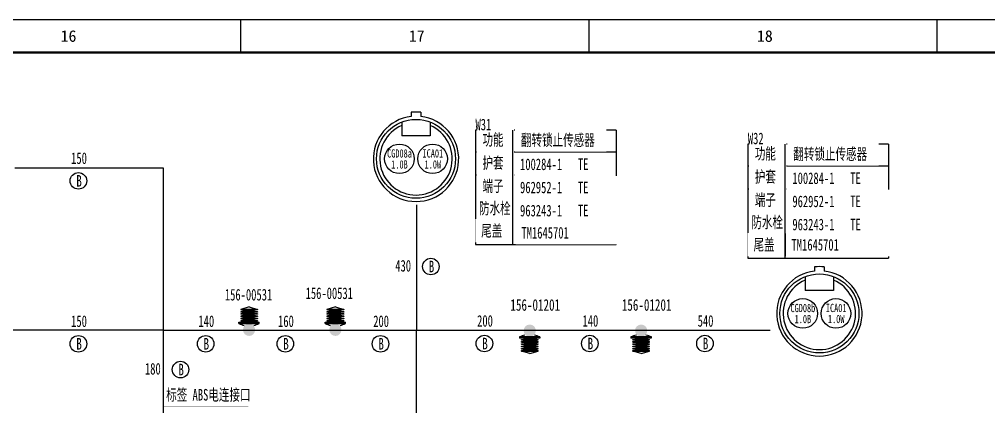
# Model space of a CAD drawing. Header units: millimetres. Extents: x 3853 to 7217, y 3585 to 4426.
# Drawn here: x 5468.1 to 5760.7, y 4308.9 to 4425.9 of the extents above; entities that cross this region are included whole.
import ezdxf

# ---------------------------------------------------------------- set-up
doc = ezdxf.new("R2010")
doc.units = ezdxf.units.MM
doc.layers.get('0').update_dxf_attribs({"lineweight": 25})
doc.layers.add('_0', color=7, linetype='Continuous', lineweight=25)
doc.layers.add('图框层', color=7, linetype='Continuous', lineweight=25)
doc.styles.get("Standard").update_dxf_attribs({"font": ''})
doc.styles.add('仿宋体', font='', dxfattribs={"width": 0.7, "height": 3.5})
doc.styles.add('标准', font='', dxfattribs={"width": 0.667})
doc.styles.get('Standard').set_extended_font_data('SimSun')
doc.styles.get('仿宋体').set_extended_font_data('SimSun')
doc.styles.get('标准').set_extended_font_data('SimSun')

# ---------------------------------------------------------------- blocks, each defined once
blk = doc.blocks.new('ZwmFrameMain_A0X4^_^分区图框^_^landscape')
at = {"color": 3}
for p, q in [((1657, 831), (1657, 821)), ((1762.13, 831), (1762.13, 821)), ((1867.25, 831), (1867.25, 821))]:
    blk.add_line(p, q, dxfattribs=at)
at = {"lineweight": 50}
blk.add_line((0, 821), (3329, 821), dxfattribs=at)
at = {"layer": '图框层', "color": 1}
blk.add_line((-25, 831), (3339, 831), dxfattribs=at)
at = {"color": 3, "char_height": 3.5, "attachment_point": 1}
for s, insert in [('16', (1602.65, 827.71)), ('17', (1707.78, 827.71)), ('18', (1812.9, 827.71))]:
    blk.add_mtext_dynamic_manual_height_columns(s, width=5.7094, gutter_width=1, heights=[0], dxfattribs=dict(at, insert=insert))

msp = doc.modelspace()

# ---------------------------------------------------------------- hatches: boundary and pattern name
h = msp.add_hatch(color=0)
h.dxf.hatch_style = 1
edge = h.paths.add_edge_path()
edge.add_arc((5622.2, 4331.85), 1.84, 180, 540)
h = msp.add_hatch(color=0)
h.dxf.hatch_style = 1
edge = h.paths.add_edge_path()
edge.add_arc((5655.84, 4331.85), 1.84, 180, 540)
at = {"layer": '_0'}
h = msp.add_hatch(color=0, dxfattribs=at)
h.dxf.hatch_style = 1
edge = h.paths.add_edge_path()
edge.add_arc((5537.45, 4332.08), 1.84, 360, 720)
h = msp.add_hatch(color=0, dxfattribs=at)
h.dxf.hatch_style = 1
edge = h.paths.add_edge_path()
edge.add_arc((5563.51, 4332.08), 1.84, 360, 720)

# ---------------------------------------------------------------- linework, layer by layer
at = {"color": 0}
for p, q in [((5625.27, 4329.95), (5619.12, 4329.95)), ((5619.12, 4329.95), (5619.12, 4329.55)), ((5625.27, 4329.55), (5619.12, 4329.55)), ((5619.67, 4329.18), (5624.73, 4329.18)), ((5619.67, 4329.08), (5619.67, 4329.18)), ((5619.67, 4329.08), (5620.98, 4329.08)), ((5620.95, 4328.69), (5619.67, 4329.08)), ((5619.67, 4328.52), (5624.73, 4328.52)), ((5619.67, 4328.4), (5619.67, 4328.52)), ((5619.67, 4328.4), (5620.98, 4328.4)), ((5620.95, 4328.01), (5619.67, 4328.4)), ((5620.95, 4329.29), (5620.11, 4329.55)), ((5620.95, 4329.29), (5623.44, 4329.29)), ((5620.95, 4329.18), (5620.95, 4329.29)), ((5620.95, 4328.69), (5623.44, 4328.69)), ((5620.95, 4328.52), (5620.95, 4328.69)), ((5620.98, 4329.08), (5624.73, 4329.08)), ((5620.98, 4328.4), (5624.73, 4328.4)), ((5623.44, 4329.29), (5624.29, 4329.55)), ((5623.44, 4329.18), (5623.44, 4329.29)), ((5623.44, 4328.69), (5624.73, 4329.08)), ((5623.44, 4328.52), (5623.44, 4328.69)), ((5623.44, 4328.01), (5624.73, 4328.4)), ((5624.73, 4329.08), (5624.73, 4329.18)), ((5624.73, 4328.4), (5624.73, 4328.52)), ((5625.27, 4329.95), (5625.27, 4329.55)), ((5658.91, 4329.95), (5652.77, 4329.95)), ((5652.77, 4329.95), (5652.77, 4329.55)), ((5658.91, 4329.55), (5652.77, 4329.55)), ((5653.31, 4329.18), (5658.37, 4329.18)), ((5653.31, 4329.08), (5653.31, 4329.18)), ((5653.31, 4329.08), (5654.63, 4329.08)), ((5654.6, 4328.69), (5653.31, 4329.08)), ((5653.31, 4328.52), (5658.37, 4328.52)), ((5653.31, 4328.4), (5653.31, 4328.52)), ((5653.31, 4328.4), (5654.63, 4328.4)), ((5654.6, 4328.01), (5653.31, 4328.4)), ((5654.6, 4329.29), (5653.75, 4329.55)), ((5654.6, 4329.29), (5657.08, 4329.29)), ((5654.6, 4329.18), (5654.6, 4329.29)), ((5654.6, 4328.69), (5657.08, 4328.69)), ((5654.6, 4328.52), (5654.6, 4328.69)), ((5654.63, 4329.08), (5658.37, 4329.08)), ((5654.63, 4328.4), (5658.37, 4328.4)), ((5657.08, 4329.29), (5657.93, 4329.55)), ((5657.08, 4329.18), (5657.08, 4329.29)), ((5657.08, 4328.69), (5658.37, 4329.08)), ((5657.08, 4328.52), (5657.08, 4328.69)), ((5657.08, 4328.01), (5658.37, 4328.4)), ((5658.37, 4329.08), (5658.37, 4329.18)), ((5658.37, 4328.4), (5658.37, 4328.52)), ((5658.91, 4329.95), (5658.91, 4329.55)), ((5619.67, 4327.84), (5624.73, 4327.84)), ((5619.67, 4327.72), (5619.67, 4327.84)), ((5619.67, 4327.72), (5620.98, 4327.72)), ((5620.95, 4327.33), (5619.67, 4327.72)), ((5619.67, 4327.16), (5624.73, 4327.16)), ((5619.67, 4327.04), (5619.67, 4327.16)), ((5619.67, 4327.04), (5620.98, 4327.04)), ((5620.95, 4326.65), (5619.67, 4327.04)), ((5619.67, 4326.48), (5624.73, 4326.48)), ((5619.67, 4326.36), (5619.67, 4326.48)), ((5619.67, 4326.36), (5620.98, 4326.36)), ((5620.95, 4325.97), (5619.67, 4326.36)), ((5619.67, 4325.8), (5624.73, 4325.8)), ((5619.67, 4325.68), (5619.67, 4325.8)), ((5622.2, 4324.92), (5619.67, 4325.68)), ((5619.67, 4325.68), (5620.98, 4325.68)), ((5620.95, 4328.01), (5623.44, 4328.01)), ((5620.95, 4327.84), (5620.95, 4328.01)), ((5620.95, 4327.33), (5623.44, 4327.33)), ((5620.95, 4327.16), (5620.95, 4327.33)), ((5620.95, 4326.65), (5623.44, 4326.65)), ((5620.95, 4326.48), (5620.95, 4326.65)), ((5620.95, 4325.97), (5623.44, 4325.97)), ((5620.95, 4325.8), (5620.95, 4325.97)), ((5620.98, 4327.72), (5624.73, 4327.72)), ((5620.98, 4327.04), (5624.73, 4327.04)), ((5620.98, 4326.36), (5624.73, 4326.36)), ((5620.98, 4325.68), (5624.73, 4325.68)), ((5622.2, 4324.92), (5624.73, 4325.68)), ((5623.44, 4327.84), (5623.44, 4328.01)), ((5623.44, 4327.33), (5624.73, 4327.72)), ((5623.44, 4327.16), (5623.44, 4327.33)), ((5623.44, 4326.65), (5624.73, 4327.04)), ((5623.44, 4326.48), (5623.44, 4326.65)), ((5623.44, 4325.97), (5624.73, 4326.36)), ((5623.44, 4325.8), (5623.44, 4325.97)), ((5624.73, 4327.72), (5624.73, 4327.84)), ((5624.73, 4327.04), (5624.73, 4327.16)), ((5624.73, 4326.36), (5624.73, 4326.48)), ((5624.73, 4325.68), (5624.73, 4325.8)), ((5653.31, 4327.84), (5658.37, 4327.84)), ((5653.31, 4327.72), (5653.31, 4327.84)), ((5653.31, 4327.72), (5654.63, 4327.72)), ((5654.6, 4327.33), (5653.31, 4327.72)), ((5653.31, 4327.16), (5658.37, 4327.16)), ((5653.31, 4327.04), (5653.31, 4327.16)), ((5653.31, 4327.04), (5654.63, 4327.04)), ((5654.6, 4326.65), (5653.31, 4327.04)), ((5653.31, 4326.48), (5658.37, 4326.48)), ((5653.31, 4326.36), (5653.31, 4326.48)), ((5653.31, 4326.36), (5654.63, 4326.36)), ((5654.6, 4325.97), (5653.31, 4326.36)), ((5653.31, 4325.8), (5658.37, 4325.8)), ((5653.31, 4325.68), (5653.31, 4325.8)), ((5655.84, 4324.92), (5653.31, 4325.68)), ((5653.31, 4325.68), (5654.63, 4325.68)), ((5654.6, 4328.01), (5657.08, 4328.01)), ((5654.6, 4327.84), (5654.6, 4328.01)), ((5654.6, 4327.33), (5657.08, 4327.33)), ((5654.6, 4327.16), (5654.6, 4327.33)), ((5654.6, 4326.65), (5657.08, 4326.65)), ((5654.6, 4326.48), (5654.6, 4326.65)), ((5654.6, 4325.97), (5657.08, 4325.97)), ((5654.6, 4325.8), (5654.6, 4325.97)), ((5654.63, 4327.72), (5658.37, 4327.72)), ((5654.63, 4327.04), (5658.37, 4327.04)), ((5654.63, 4326.36), (5658.37, 4326.36)), ((5654.63, 4325.68), (5658.37, 4325.68)), ((5655.84, 4324.92), (5658.37, 4325.68)), ((5657.08, 4327.84), (5657.08, 4328.01)), ((5657.08, 4327.33), (5658.37, 4327.72)), ((5657.08, 4327.16), (5657.08, 4327.33)), ((5657.08, 4326.65), (5658.37, 4327.04)), ((5657.08, 4326.48), (5657.08, 4326.65)), ((5657.08, 4325.97), (5658.37, 4326.36)), ((5657.08, 4325.8), (5657.08, 4325.97)), ((5658.37, 4327.72), (5658.37, 4327.84)), ((5658.37, 4327.04), (5658.37, 4327.16)), ((5658.37, 4326.36), (5658.37, 4326.48)), ((5658.37, 4325.68), (5658.37, 4325.8))]:
    msp.add_line(p, q, dxfattribs=at)
for centre, start, end in [((5622.2, 4323.4), 101.537, 115.1507), ((5622.2, 4323.4), 64.8493, 78.463), ((5655.84, 4323.4), 101.537, 115.1507), ((5655.84, 4323.4), 64.8493, 78.463)]:
    msp.add_arc(centre, 7.23, start, end, dxfattribs=at)
at = {"layer": '_0', "color": 0, "linetype": 'ByBlock', "lineweight": -3}
for p, q in [((5586.43, 4397.84), (5586.43, 4396.58)), ((5589.29, 4397.84), (5589.29, 4396.58)), ((5583.57, 4394.89), (5583.57, 4390.73)), ((5592.16, 4394.89), (5592.16, 4390.73)), ((5592.16, 4390.73), (5583.57, 4390.73)), ((5648.34, 4392.4), (5605.82, 4392.4)), ((5730.57, 4388.2), (5688.05, 4388.2)), ((5605.81, 4378.9), (5648.34, 4378.9)), ((5688.04, 4374.7), (5730.57, 4374.7)), ((5587.98, 4369.82), (5587.98, 4331.95)), ((5605.82, 4371.9), (5648.34, 4371.9)), ((5605.82, 4371.9), (5648.34, 4371.9)), ((5688.05, 4367.7), (5730.57, 4367.7)), ((5688.05, 4367.7), (5730.57, 4367.7)), ((5605.82, 4364.9), (5648.34, 4364.91)), ((5688.05, 4360.7), (5730.57, 4360.71)), ((5605.82, 4357.91), (5648.34, 4357.92)), ((5688.05, 4353.71), (5730.57, 4353.72)), ((5708.22, 4351.11), (5708.22, 4349.85)), ((5711.09, 4351.11), (5711.09, 4349.85)), ((5705.36, 4348.17), (5705.36, 4344.01)), ((5713.95, 4348.17), (5713.95, 4344.01)), ((5713.95, 4344.01), (5705.36, 4344.01)), ((5511.57, 4331.95), (5624.33, 4331.95)), ((5587.98, 4105.01), (5587.98, 4331.95))]:
    msp.add_line(p, q, dxfattribs=at)
at = {"layer": '_0', "color": 0}
for p, q in [((5605.82, 4385.9), (5648.34, 4385.89)), ((5688.05, 4381.7), (5730.57, 4381.68)), ((5537.45, 4339.01), (5534.92, 4338.24)), ((5538.67, 4338.24), (5534.92, 4338.24)), ((5534.92, 4338.24), (5534.92, 4338.13)), ((5539.99, 4338.13), (5534.92, 4338.13)), ((5536.21, 4337.95), (5534.92, 4337.57)), ((5538.67, 4337.57), (5534.92, 4337.57)), ((5534.92, 4337.57), (5534.92, 4337.45)), ((5539.99, 4337.45), (5534.92, 4337.45)), ((5536.21, 4337.27), (5534.92, 4336.89)), ((5536.21, 4338.13), (5536.21, 4337.95)), ((5538.7, 4337.95), (5536.21, 4337.95)), ((5536.21, 4337.45), (5536.21, 4337.27)), ((5538.7, 4337.27), (5536.21, 4337.27)), ((5537.45, 4339.01), (5539.99, 4338.24)), ((5539.99, 4338.24), (5538.67, 4338.24)), ((5539.99, 4337.57), (5538.67, 4337.57)), ((5538.7, 4338.13), (5538.7, 4337.95)), ((5538.7, 4337.95), (5539.99, 4337.57)), ((5538.7, 4337.45), (5538.7, 4337.27)), ((5538.7, 4337.27), (5539.99, 4336.89)), ((5539.99, 4338.24), (5539.99, 4338.13)), ((5539.99, 4337.57), (5539.99, 4337.45)), ((5563.51, 4339.01), (5560.98, 4338.24)), ((5564.73, 4338.24), (5560.98, 4338.24)), ((5560.98, 4338.24), (5560.98, 4338.13)), ((5566.04, 4338.13), (5560.98, 4338.13)), ((5562.27, 4337.95), (5560.98, 4337.57)), ((5564.73, 4337.57), (5560.98, 4337.57)), ((5560.98, 4337.57), (5560.98, 4337.45)), ((5566.04, 4337.45), (5560.98, 4337.45)), ((5562.27, 4337.27), (5560.98, 4336.89)), ((5562.27, 4338.13), (5562.27, 4337.95)), ((5564.76, 4337.95), (5562.27, 4337.95)), ((5562.27, 4337.45), (5562.27, 4337.27)), ((5564.76, 4337.27), (5562.27, 4337.27)), ((5563.51, 4339.01), (5566.04, 4338.24)), ((5566.04, 4338.24), (5564.73, 4338.24)), ((5566.04, 4337.57), (5564.73, 4337.57)), ((5564.76, 4338.13), (5564.76, 4337.95)), ((5564.76, 4337.95), (5566.04, 4337.57)), ((5564.76, 4337.45), (5564.76, 4337.27)), ((5564.76, 4337.27), (5566.04, 4336.89)), ((5566.04, 4338.24), (5566.04, 4338.13)), ((5566.04, 4337.57), (5566.04, 4337.45)), ((5534.38, 4333.98), (5534.38, 4334.38)), ((5534.38, 4334.38), (5540.53, 4334.38)), ((5538.67, 4336.89), (5534.92, 4336.89)), ((5534.92, 4336.89), (5534.92, 4336.77)), ((5539.99, 4336.77), (5534.92, 4336.77)), ((5536.21, 4336.59), (5534.92, 4336.21)), ((5538.67, 4336.21), (5534.92, 4336.21)), ((5534.92, 4336.21), (5534.92, 4336.09)), ((5539.99, 4336.09), (5534.92, 4336.09)), ((5536.21, 4335.91), (5534.92, 4335.53)), ((5538.67, 4335.53), (5534.92, 4335.53)), ((5534.92, 4335.53), (5534.92, 4335.41)), ((5539.99, 4335.41), (5534.92, 4335.41)), ((5536.21, 4335.23), (5534.92, 4334.85)), ((5538.67, 4334.85), (5534.92, 4334.85)), ((5534.92, 4334.85), (5534.92, 4334.74)), ((5539.99, 4334.74), (5534.92, 4334.74)), ((5536.21, 4334.63), (5535.37, 4334.38)), ((5536.21, 4336.77), (5536.21, 4336.59)), ((5538.7, 4336.59), (5536.21, 4336.59)), ((5536.21, 4336.09), (5536.21, 4335.91)), ((5538.7, 4335.91), (5536.21, 4335.91)), ((5536.21, 4335.41), (5536.21, 4335.23)), ((5538.7, 4335.23), (5536.21, 4335.23)), ((5536.21, 4334.74), (5536.21, 4334.63)), ((5538.7, 4334.63), (5536.21, 4334.63)), ((5539.99, 4336.89), (5538.67, 4336.89)), ((5539.99, 4336.21), (5538.67, 4336.21)), ((5539.99, 4335.53), (5538.67, 4335.53)), ((5539.99, 4334.85), (5538.67, 4334.85)), ((5538.7, 4336.77), (5538.7, 4336.59)), ((5538.7, 4336.59), (5539.99, 4336.21)), ((5538.7, 4336.09), (5538.7, 4335.91)), ((5538.7, 4335.91), (5539.99, 4335.53)), ((5538.7, 4335.41), (5538.7, 4335.23)), ((5538.7, 4335.23), (5539.99, 4334.85)), ((5538.7, 4334.74), (5538.7, 4334.63)), ((5538.7, 4334.63), (5539.54, 4334.38)), ((5539.99, 4336.89), (5539.99, 4336.77)), ((5539.99, 4336.21), (5539.99, 4336.09)), ((5539.99, 4335.53), (5539.99, 4335.41)), ((5539.99, 4334.85), (5539.99, 4334.74)), ((5540.53, 4333.98), (5540.53, 4334.38)), ((5560.44, 4333.98), (5560.44, 4334.38)), ((5560.44, 4334.38), (5566.59, 4334.38)), ((5564.73, 4336.89), (5560.98, 4336.89)), ((5560.98, 4336.89), (5560.98, 4336.77)), ((5566.04, 4336.77), (5560.98, 4336.77)), ((5562.27, 4336.59), (5560.98, 4336.21)), ((5564.73, 4336.21), (5560.98, 4336.21)), ((5560.98, 4336.21), (5560.98, 4336.09)), ((5566.04, 4336.09), (5560.98, 4336.09)), ((5562.27, 4335.91), (5560.98, 4335.53)), ((5564.73, 4335.53), (5560.98, 4335.53)), ((5560.98, 4335.53), (5560.98, 4335.41)), ((5566.04, 4335.41), (5560.98, 4335.41)), ((5562.27, 4335.23), (5560.98, 4334.85)), ((5564.73, 4334.85), (5560.98, 4334.85)), ((5560.98, 4334.85), (5560.98, 4334.74)), ((5566.04, 4334.74), (5560.98, 4334.74)), ((5562.27, 4334.63), (5561.42, 4334.38)), ((5562.27, 4336.77), (5562.27, 4336.59)), ((5564.76, 4336.59), (5562.27, 4336.59)), ((5562.27, 4336.09), (5562.27, 4335.91)), ((5564.76, 4335.91), (5562.27, 4335.91)), ((5562.27, 4335.41), (5562.27, 4335.23)), ((5564.76, 4335.23), (5562.27, 4335.23)), ((5562.27, 4334.74), (5562.27, 4334.63)), ((5564.76, 4334.63), (5562.27, 4334.63)), ((5566.04, 4336.89), (5564.73, 4336.89)), ((5566.04, 4336.21), (5564.73, 4336.21)), ((5566.04, 4335.53), (5564.73, 4335.53)), ((5566.04, 4334.85), (5564.73, 4334.85)), ((5564.76, 4336.77), (5564.76, 4336.59)), ((5564.76, 4336.59), (5566.04, 4336.21)), ((5564.76, 4336.09), (5564.76, 4335.91)), ((5564.76, 4335.91), (5566.04, 4335.53)), ((5564.76, 4335.41), (5564.76, 4335.23)), ((5564.76, 4335.23), (5566.04, 4334.85)), ((5564.76, 4334.74), (5564.76, 4334.63)), ((5564.76, 4334.63), (5565.6, 4334.38)), ((5566.04, 4336.89), (5566.04, 4336.77)), ((5566.04, 4336.21), (5566.04, 4336.09)), ((5566.04, 4335.53), (5566.04, 4335.41)), ((5566.04, 4334.85), (5566.04, 4334.74)), ((5566.59, 4333.98), (5566.59, 4334.38)), ((5534.38, 4333.98), (5540.53, 4333.98)), ((5560.44, 4333.98), (5566.59, 4333.98)), ((5624.33, 4331.95), (5694.79, 4331.95))]:
    msp.add_line(p, q, dxfattribs=at)
at = {"layer": '_0', "lineweight": -3}
for p, q in [((5511.57, 4380.91), (5466.77, 4380.91)), ((5511.57, 4331.95), (5511.57, 4380.91)), ((5511.57, 4331.95), (5462.03, 4331.95))]:
    msp.add_line(p, q, dxfattribs=at)
at = {"layer": '_0', "color": 0, "lineweight": -3}
msp.add_lwpolyline([(5511.57, 4314.91), (5537.19, 4314.91), (5537.19, 4308.98), (5511.57, 4308.98)], close=True, dxfattribs=at)
at = {"layer": '_0', "color": 0, "linetype": 'ByBlock', "lineweight": -3}
for centre, radius in [((5587.86, 4383.77), 11.93), ((5582.85, 4383.77), 4.47), ((5592.87, 4383.77), 4.47), ((5485.93, 4377.11), 2.5), ((5592.35, 4351.21), 2.5), ((5709.65, 4337.04), 11.93), ((5704.64, 4337.04), 4.47), ((5714.66, 4337.04), 4.47), ((5485.93, 4327.85), 2.5), ((5524.36, 4327.85), 2.5), ((5548.41, 4327.85), 2.5), ((5577.14, 4327.85), 2.5), ((5608.51, 4327.94), 2.5), ((5640.33, 4327.94), 2.5), ((5675.1, 4327.94), 2.5), ((5516.76, 4320.07), 2.5)]:
    msp.add_circle(centre, radius, dxfattribs=at)
for centre, radius, start, end in [((5587.86, 4383.77), 12.89, 96.3753, 83.6247), ((5587.86, 4383.77), 14.14, 84.1911, 95.8089), ((5587.86, 4383.77), 10.93, 113.131, 66.869), ((5709.65, 4337.04), 12.89, 96.3753, 83.6247), ((5709.65, 4337.04), 14.14, 84.1911, 95.8089), ((5709.65, 4337.04), 10.93, 113.131, 66.869)]:
    msp.add_arc(centre, radius, start, end, dxfattribs=at)
at = {"layer": '_0', "color": 0}
for centre, start, end in [((5537.45, 4340.52), 244.8493, 258.463), ((5537.45, 4340.52), 281.537, 295.1507), ((5563.51, 4340.52), 244.8493, 258.463), ((5563.51, 4340.52), 281.537, 295.1507)]:
    msp.add_arc(centre, 7.23, start, end, dxfattribs=at)

# ---------------------------------------------------------------- texts
at = {"layer": '_0', "color": 0, "linetype": 'ByBlock', "lineweight": -3, "char_height": 3.5, "attachment_point": 1, "style": '标准'}
for s, insert in [('150', (5483.73, 4385.72)), ('430', (5581.6, 4353.21)), ('150', (5483.73, 4336.45)), ('140', (5522.16, 4336.45)), ('160', (5546.21, 4336.45)), ('200', (5574.94, 4336.45)), ('200', (5606.31, 4336.54)), ('140', (5638.13, 4336.54)), ('540', (5672.9, 4336.54)), ('180', (5506.02, 4322.07))]:
    msp.add_mtext(s, dxfattribs=dict(at, insert=insert))
at = {"layer": '_0', "color": 0, "char_height": 2.5, "width": 6.0174, "attachment_point": 1, "style": '标准'}
for s, insert in [('\\pxsm0.8,qc,t0.3872;{\\fFangSong_GB2312|b0|i0|c134|p2;CGD08a\\P1.0B}', (5579.86, 4386.66)), ('\\pxsm0.8,qc,t0.3872;{\\fFangSong_GB2312|b0|i0|c134|p2;ICA01\\P1.0W}', (5589.93, 4386.67)), ('\\pxsm0.8,qc,t0.3872;{\\fFangSong_GB2312|b0|i0|c134|p2;CGD08b\\P1.0B}', (5701.66, 4339.93)), ('\\pxsm0.8,qc,t0.3872;{\\fFangSong_GB2312|b0|i0|c134|p2;ICA01\\P1.0W}', (5711.72, 4339.95))]:
    msp.add_mtext(s, dxfattribs=dict(at, insert=insert))
at = {"layer": '_0', "color": 0, "linetype": 'ByBlock', "lineweight": -3, "char_height": 3.5, "width": 2.4249, "attachment_point": 1, "style": '标准'}
for insert in [(5485.29, 4378.87), (5591.7, 4352.97), (5485.29, 4329.61), (5523.71, 4329.61), (5547.76, 4329.61), (5576.5, 4329.61), (5607.86, 4329.69), (5639.68, 4329.69), (5674.45, 4329.69), (5516.11, 4321.83)]:
    msp.add_mtext('{\\W0.7;B}', dxfattribs=dict(at, insert=insert))
at = {"layer": '_0', "color": 1, "linetype": 'ByBlock', "lineweight": -3, "char_height": 3.5, "width": 10.611, "attachment_point": 1, "style": '标准'}
for insert in [(5530.15, 4344.46), (5554.53, 4344.9)]:
    msp.add_mtext('156-00531', dxfattribs=dict(at, insert=insert))
at = {"layer": '图框层', "color": 0, "char_height": 3.5, "width": 10.611, "attachment_point": 1, "style": '仿宋体'}
for insert in [(5616.36, 4341.36), (5650, 4341.36)]:
    msp.add_mtext('{\\fFangSong_GB2312|b0|i0|c0|p2;156-01201}', dxfattribs=dict(at, insert=insert))

# ---------------------------------------------------------------- next in the draw order: texts
at = {"layer": '_0', "color": 0, "char_height": 3.5, "attachment_point": 1, "style": '标准', "bg_fill": 2}
for s, insert, width in [('{\\fFangSong_GB2312|b0|i0|c134|p2;翻转锁止传感器}', (5619.54, 4391.2), 24.0033), ('{\\fFangSong_GB2312|b0|i0|c134|p2;翻转锁止传感器}', (5701.77, 4387), 24.0033), ('{\\fFangSong_GB2312|b0|i0|c134|p2;标签 ABS电连接口}', (5512.43, 4314.21), 24.7602)]:
    msp.add_mtext(s, dxfattribs=dict(at, insert=insert, width=width))

# ---------------------------------------------------------------- next in the draw order: linework, layer by layer
at = {"layer": '_0', "lineweight": -3}
msp.add_line((5511.57, 4305.83), (5511.57, 4331.95), dxfattribs=at)

# ---------------------------------------------------------------- next in the draw order: texts
at = {"layer": '_0', "color": 0, "char_height": 3.5, "width": 35.8921, "attachment_point": 1, "style": '标准', "bg_fill": 2}
for insert in [(5619.27, 4383.88), (5701.5, 4379.67)]:
    msp.add_mtext('{\\fFangSong_GB2312|b0|i0|c134|p2;100284-1   TE}', dxfattribs=dict(at, insert=insert))

# ---------------------------------------------------------------- next in the draw order: linework, layer by layer
at = {"layer": '_0', "lineweight": -3}
for p, q in [((5648.34, 4392.4), (5648.34, 4357.92)), ((5730.57, 4388.2), (5730.57, 4353.72))]:
    msp.add_line(p, q, dxfattribs=at)

# ---------------------------------------------------------------- next in the draw order: texts
at = {"layer": '_0', "color": 0, "char_height": 3.5, "width": 7.8037, "attachment_point": 1, "style": '标准', "bg_fill": 2}
for insert in [(5607.92, 4391.31), (5690.15, 4387.11)]:
    msp.add_mtext('{\\fFangSong_GB2312|b0|i0|c134|p2;功能}', dxfattribs=dict(at, insert=insert))

# ---------------------------------------------------------------- next in the draw order: texts
at = {"layer": '_0', "color": 0, "linetype": 'ByBlock', "lineweight": -3, "char_height": 3.5, "width": 15.1586, "attachment_point": 1, "style": '标准'}
for s, insert in [('W31', (5605.82, 4395.9)), ('W32', (5688.05, 4391.7))]:
    msp.add_mtext(s, dxfattribs=dict(at, insert=insert))
at = {"layer": '_0', "color": 0, "char_height": 3.5, "width": 7.8037, "attachment_point": 1, "style": '标准', "bg_fill": 2}
for insert in [(5607.93, 4384.32), (5690.15, 4380.11)]:
    msp.add_mtext('{\\fFangSong_GB2312|b0|i0|c134|p2;护套}', dxfattribs=dict(at, insert=insert))

# ---------------------------------------------------------------- next in the draw order: linework, layer by layer
at = {"layer": '_0', "color": 0, "lineweight": -3}
for p, q in [((5605.82, 4392.4), (5605.82, 4385.9)), ((5688.05, 4388.2), (5688.05, 4381.7))]:
    msp.add_line(p, q, dxfattribs=at)

# ---------------------------------------------------------------- next in the draw order: texts
at = {"layer": '_0', "color": 0, "char_height": 3.5, "width": 7.8037, "attachment_point": 1, "style": '标准', "bg_fill": 2}
for insert in [(5607.93, 4377.32), (5690.16, 4373.11)]:
    msp.add_mtext('{\\fFangSong_GB2312|b0|i0|c134|p2;端子}', dxfattribs=dict(at, insert=insert))

# ---------------------------------------------------------------- next in the draw order: linework, layer by layer
at = {"layer": '_0', "color": 0, "lineweight": -3}
for p, q in [((5605.82, 4385.9), (5605.82, 4378.9)), ((5688.05, 4381.7), (5688.05, 4374.7))]:
    msp.add_line(p, q, dxfattribs=at)

# ---------------------------------------------------------------- next in the draw order: texts
at = {"layer": '_0', "color": 0, "char_height": 3.5, "width": 9.8578, "attachment_point": 1, "style": '标准', "bg_fill": 2}
for insert in [(5606.88, 4370.58), (5689.11, 4366.38)]:
    msp.add_mtext('{\\fFangSong_GB2312|b0|i0|c134|p2;防水栓}', dxfattribs=dict(at, insert=insert))

# ---------------------------------------------------------------- next in the draw order: linework, layer by layer
at = {"layer": '_0', "color": 0, "lineweight": -3}
for p, q in [((5605.82, 4378.9), (5605.82, 4371.9)), ((5688.05, 4374.7), (5688.05, 4367.7)), ((5605.82, 4371.9), (5605.82, 4364.9)), ((5688.05, 4367.7), (5688.05, 4360.7)), ((5605.82, 4364.9), (5605.82, 4357.91)), ((5688.05, 4360.7), (5688.05, 4353.71))]:
    msp.add_line(p, q, dxfattribs=at)

# ---------------------------------------------------------------- next in the draw order: texts
at = {"layer": '_0', "color": 0, "char_height": 3.5, "width": 35.8921, "attachment_point": 1, "style": '标准', "bg_fill": 2}
for insert in [(5619.27, 4376.88), (5701.5, 4372.67)]:
    msp.add_mtext('{\\fFangSong_GB2312|b0|i0|c134|p2;962952-1   TE}', dxfattribs=dict(at, insert=insert))

# ---------------------------------------------------------------- next in the draw order: texts
at = {"layer": '_0', "color": 0, "char_height": 3.5, "width": 9.8578, "attachment_point": 1, "style": '标准', "bg_fill": 2}
for insert in [(5607.54, 4363.79), (5689.76, 4359.58)]:
    msp.add_mtext('{\\fFangSong_GB2312|b0|i0|c134|p2;尾盖}', dxfattribs=dict(at, insert=insert))

# ---------------------------------------------------------------- next in the draw order: texts
at = {"layer": '_0', "color": 0, "char_height": 3.5, "width": 35.8921, "attachment_point": 1, "style": '标准', "bg_fill": 2}
for insert in [(5619.27, 4369.88), (5701.5, 4365.68)]:
    msp.add_mtext('{\\fFangSong_GB2312|b0|i0|c134|p2;963243-1   TE}', dxfattribs=dict(at, insert=insert))

# ---------------------------------------------------------------- next in the draw order: linework, layer by layer
at = {"layer": '_0', "lineweight": -3}
msp.add_line((5617.1, 4357.91), (5617.1, 4392.4), dxfattribs=at)

# ---------------------------------------------------------------- next in the draw order: texts
at = {"layer": '_0', "color": 0, "insert": (5701.24, 4359.55), "char_height": 3.5, "width": 35.8921, "attachment_point": 1, "style": '标准', "bg_fill": 2}
msp.add_mtext('{\\fFangSong_GB2312|b0|i0|c134|p2;TM1645701   }', dxfattribs=at)

# ---------------------------------------------------------------- next in the draw order: linework, layer by layer
at = {"layer": '_0', "lineweight": -3}
msp.add_line((5699.33, 4353.71), (5699.33, 4388.2), dxfattribs=at)

# ---------------------------------------------------------------- next in the draw order: texts
at = {"layer": '_0', "color": 0, "insert": (5619.69, 4363.19), "char_height": 3.5, "width": 35.8921, "attachment_point": 1, "style": '标准', "bg_fill": 2}
msp.add_mtext('{\\fFangSong_GB2312|b0|i0|c134|p2;TM1645701   }', dxfattribs=at)

# ---------------------------------------------------------------- next in the draw order: block references
at = {"layer": '图框层'}
msp.add_blockref('ZwmFrameMain_A0X4^_^分区图框^_^landscape', (3877.91, 3594.93), dxfattribs=at)

doc.saveas('drawing.dxf')
